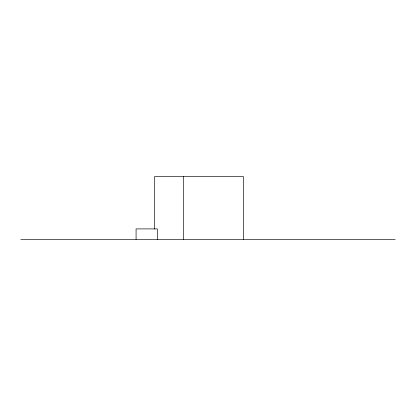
<?xml version="1.0" encoding="UTF-8"?>
<svg xmlns="http://www.w3.org/2000/svg" width="416" height="416" viewBox="0 0 416 416"><rect width="100%" height="100%" fill="white"/><g stroke="black" fill="none" stroke-linecap="round" stroke-linejoin="round"><path stroke-width="0.62" d="M20.8 239.403L395.2 239.403M243.464 239.403L243.464 176.597L154.508 176.597L154.508 229.044M183.43 176.597L183.43 239.403M157.331 239.403L157.331 228.899L136.074 228.899L136.074 239.403"/></g></svg>
